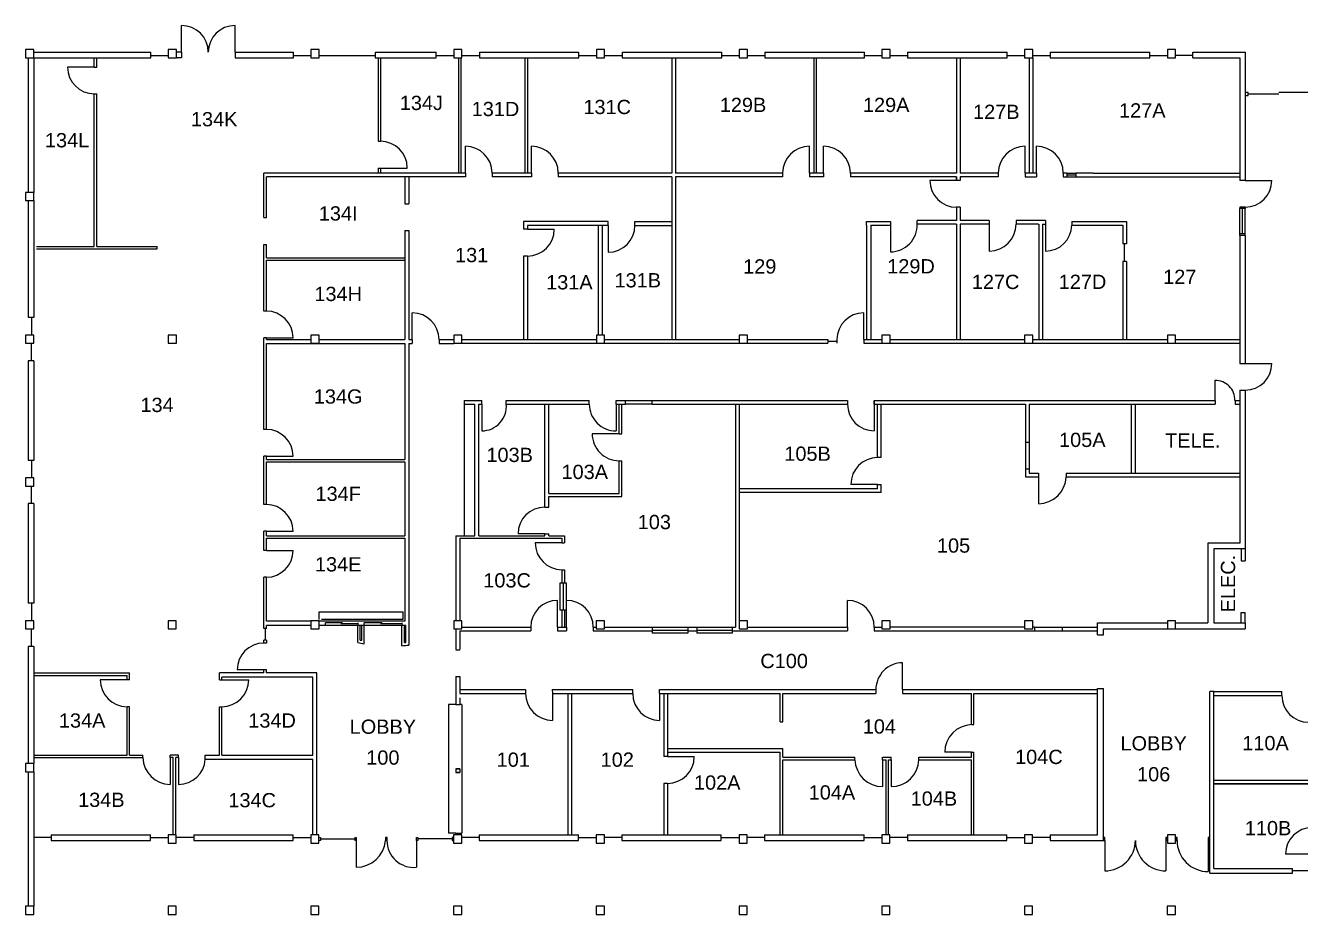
# Model space of a CAD drawing. Header units: inches. Extents: x -16 to 2875, y 1716 to 2911.
# Drawn here: x -16 to 1699, y 1716 to 2911 of the extents above; entities that cross this region are included whole.
import ezdxf
from ezdxf.enums import TextEntityAlignment as Align

# ---------------------------------------------------------------- set-up
doc = ezdxf.new("R2010")
doc.units = ezdxf.units.IN
doc.header["$MEASUREMENT"] = 0
for name, color, linetype in [('A-DOOR', 4, 'Continuous'), ('A-FURN', 3, 'Continuous'), ('A-GLAZ', 3, 'Continuous'), ('A-PFLR-TEXT', 7, 'Continuous'), ('A-WALL', 5, 'Continuous'), ('A-WALL-JAMB', 6, 'Continuous'), ('ARCH', 7, 'Continuous'), ('DOOR', 7, 'Continuous'), ('S-COLS', 6, 'Continuous')]:
    doc.layers.add(name, color=color, linetype=linetype)
doc.styles.get("Standard").update_dxf_attribs({"font": 'arial.ttf'})

msp = doc.modelspace()

# ---------------------------------------------------------------- linework, layer by layer
at = {"layer": 'A-DOOR'}
for p, q in [((194.2, 2875.1), (194.2, 2911.1)), ((266.2, 2875.1), (266.2, 2911.1)), ((76.8, 2855.2), (40.8, 2855.2)), ((576, 2712.7), (576, 2748.7)), ((664.9, 2712.7), (664.9, 2748.7)), ((1038.8, 2712.7), (1038.8, 2748.7)), ((1057.9, 2712.7), (1057.9, 2748.7)), ((1328.9, 2712.7), (1328.9, 2748.7)), ((1344.3, 2712.7), (1344.3, 2748.7)), ((461.9, 2719.4), (497.9, 2719.4)), ((1236.8, 2702.7), (1200.8, 2702.7)), ((1624.9, 2702.8), (1660.9, 2702.8)), ((768, 2642.2), (768, 2606.2)), ((1147.8, 2642.7), (1147.8, 2606.7)), ((1280.8, 2643.8), (1280.8, 2607.8)), ((1356.2, 2643.8), (1356.2, 2607.8)), ((659.6, 2637), (695.6, 2637)), ((504.6, 2488.7), (504.6, 2524.7)), ((1111.8, 2488.7), (1111.8, 2524.7)), ((308.3, 2491.1), (344.3, 2491.1)), ((1624.9, 2456.7), (1660.9, 2456.7)), ((1584.5, 2407), (1584.5, 2434)), ((598.1, 2402), (598.1, 2366)), ((778.7, 2402), (778.7, 2366)), ((1126, 2402), (1126, 2366)), ((782.7, 2361.8), (746.7, 2361.8)), ((308.3, 2331.9), (344.3, 2331.9)), ((1346.9, 2304), (1346.9, 2268)), ((1130.5, 2294), (1094.5, 2294)), ((308.3, 2230.9), (344.3, 2230.9)), ((682.8, 2227.4), (646.8, 2227.4)), ((705.9, 2215.3), (669.9, 2215.3)), ((308.3, 2205.2), (344.3, 2205.2)), ((700, 2102), (700, 2138)), ((712.1, 2102), (712.1, 2138)), ((1090, 2102), (1090, 2138)), ((305, 2044.6), (269, 2044.6)), ((1164.2, 2018.2), (1164.2, 2054.2)), ((120.9, 2031.1), (84.9, 2031.1)), ((248.5, 2031.1), (284.5, 2031.1)), ((693.1, 2012.7), (693.1, 1976.7)), ((837.2, 2012.7), (837.2, 1976.7)), ((178.7, 1926.6), (178.7, 1890.6)), ((190.1, 1926.6), (190.1, 1890.6)), ((847.9, 1927.9), (883.9, 1927.9)), ((1137.2, 1923.7), (1137.2, 1887.7)), ((1148.8, 1923.7), (1148.8, 1887.7)), ((1256.9, 1933.8), (1220.9, 1933.8)), ((429.1, 1815.2), (429.1, 1779.2)), ((510.1, 1815.2), (510.1, 1779.2)), ((1436.4, 1815.3), (1436.4, 1774.3)), ((1518.3, 1815.3), (1518.3, 1774.3)), ((1575.4, 1815.3), (1575.4, 1773.3)), ((1715.3, 1796.7), (1679.3, 1796.7))]:
    msp.add_line(p, q, dxfattribs=at)
for centre, radius, start, end in [((194.2, 2875.1), 36, 0, 90), ((266.2, 2875.1), 36, 90, 180), ((76.8, 2855.2), 36, 180, 270), ((461.9, 2719.4), 36, 0, 90), ((576, 2712.7), 36, 360, 90), ((664.9, 2712.7), 36, 360, 90), ((1038.8, 2712.7), 36, 90, 180), ((1057.9, 2712.7), 36, 0, 90), ((1328.9, 2712.7), 36, 90, 180), ((1344.3, 2712.7), 36, 0, 90), ((1236.8, 2702.7), 36, 180, 270), ((1624.9, 2702.8), 36, 270, 0), ((768, 2642.3), 36.1, 270, 359.7857), ((1147.8, 2642.7), 36, 270, 1.6935), ((1280.8, 2643.8), 36, 270, 0), ((1356.2, 2643.4), 35.7, 270, 358.7611), ((659.6, 2637), 36, 270, 0), ((308.3, 2491), 36, 0.0669, 90), ((504.6, 2488.7), 36, 360, 90), ((1111.8, 2488.7), 36, 90, 180), ((1624.9, 2456.7), 36, 270, 0), ((1584.5, 2407.1), 26.8, 359.6758, 90), ((598.1, 2399.1), 33.1, 270, 5.0519), ((778.7, 2401.9), 36, 179.9331, 270), ((1126, 2402), 36, 180, 270), ((308.3, 2331.9), 36, 0.0669, 90), ((782.6, 2361.8), 36, 180, 270.0669), ((1130.5, 2294), 36, 90, 180), ((1346.9, 2305.2), 37.2, 270, 358.1785), ((308.3, 2230.9), 36, 0, 90), ((682.8, 2227.4), 36, 90, 180), ((705.9, 2215.3), 36, 180, 270), ((308.3, 2205.2), 36, 270, 0), ((700, 2102), 36, 90, 180), ((712.1, 2102), 36, 360, 90), ((1090, 2102), 36, 360, 90), ((305, 2044.6), 36, 90, 180), ((1164.2, 2018.2), 36, 90, 180.0669), ((120.9, 2031.1), 36, 180, 270), ((248.5, 2031.1), 36, 270, 0), ((693.1, 2012.7), 36, 180, 270), ((837.2, 2012.7), 36, 180, 270), ((1710.3, 2010.2), 36, 180, 270), ((1258.1, 1933.8), 37.2, 91.8215, 180), ((178.7, 1927), 36.4, 180.6907, 270), ((190.1, 1926.6), 36.1, 270, 356.4161), ((847.9, 1927.9), 36, 270, 0), ((1137.2, 1924.8), 37.2, 181.8215, 270), ((1148.8, 1924.8), 37.2, 270, 358.1785), ((1715.3, 1796.7), 36, 90, 180), ((429.1, 1818.8), 39.7, 270, 354.6916), ((506.7, 1815.2), 36.2, 180, 275.3084), ((1436.4, 1815.2), 40.9, 270, 0.0736), ((1518.3, 1815.3), 41, 180, 269.9264), ((1575.3, 1815.3), 42, 180, 270.1434)]:
    msp.add_arc(centre, radius, start, end, dxfattribs=at)
at = {"layer": 'A-FURN'}
for p, q in [((379.4, 2122.7), (492.4, 2122.7)), ((379.4, 2112.2), (379.4, 2122.7)), ((382.6, 2112.7), (492.4, 2112.7)), ((492.4, 2112.7), (492.4, 2122.7)), ((553.1, 1997.9), (553.1, 1825.2)), ((563.1, 1997.9), (553.1, 1997.9)), ((571.1, 1997.9), (568.6, 1997.9)), ((571.1, 1997.9), (571.1, 1825.2)), ((563.1, 1825.2), (553.1, 1825.2)), ((568.6, 1825.2), (571.1, 1825.2))]:
    msp.add_line(p, q, dxfattribs=at)
at = {"layer": 'A-GLAZ'}
for p, q in [((152.8, 2870.6), (176.3, 2870.6)), ((344.8, 2870.6), (368.3, 2870.6)), ((379.3, 2870.6), (454.6, 2870.6)), ((536.8, 2870.6), (560.3, 2870.6)), ((571.3, 2870.6), (594.8, 2870.6)), ((728.8, 2870.6), (752.3, 2870.6)), ((763.3, 2870.6), (786.8, 2870.6)), ((920.8, 2870.6), (944.3, 2870.6)), ((955.3, 2870.6), (978.8, 2870.6)), ((1112.8, 2870.6), (1136.3, 2870.6)), ((1147.3, 2870.6), (1170.8, 2870.6)), ((1304.8, 2870.6), (1328.3, 2870.6)), ((1339.3, 2870.6), (1362.8, 2870.6)), ((1496.8, 2870.6), (1520.3, 2870.6)), ((1554.8, 2870.6), (1531.3, 2870.6)), ((1628.9, 2819.1), (1670.1, 2819.1)), ((1711.3, 2821.1), (1670.1, 2821.1)), ((1385, 2712.7), (1385, 2707.7)), ((1385, 2712.7), (1397, 2712.7)), ((1385, 2710.2), (1397, 2710.2)), ((1397, 2712.7), (1397, 2707.7)), ((1385, 2707.7), (1397, 2707.7)), ((1617.8, 2630.8), (1617.8, 2664.8)), ((1621.3, 2630.8), (1621.3, 2664.8)), ((1624.9, 2630.8), (1624.9, 2664.8)), ((1462.8, 2593.7), (1462.8, 2617.7)), ((-7.7, 2518.2), (-7.7, 2494.7)), ((-7.7, 2460.2), (-7.7, 2483.7)), ((1075.8, 2486.2), (1063.8, 2486.2)), ((-7.7, 2326.2), (-7.7, 2302.7)), ((-7.7, 2268.2), (-7.7, 2291.7)), ((703.4, 2125.1), (703.4, 2161.7)), ((707.5, 2161.7), (707.5, 2125.1)), ((707.5, 2161.7), (707.5, 2125.1)), ((711.6, 2161.7), (711.6, 2125.1)), ((-7.7, 2134.2), (-7.7, 2110.7)), ((-7.7, 2076.2), (-7.7, 2099.7)), ((306.7, 2100.2), (306.7, 2084.7)), ((410.5, 2107.7), (387.8, 2107.7)), ((431.3, 2106.3), (408.4, 2106.3)), ((464.1, 2107.7), (439.8, 2107.7)), ((490.7, 2106.3), (462, 2106.3)), ((827.2, 2102), (875.2, 2102)), ((827.2, 2097.9), (875.2, 2097.9)), ((875.2, 2093.8), (827.2, 2093.8)), ((887.2, 2102), (935.1, 2102)), ((887.2, 2097.9), (935.1, 2097.9)), ((935.1, 2093.8), (887.2, 2093.8)), ((18.6, 1819), (-4.9, 1819)), ((152.3, 1819), (175.8, 1819)), ((210.6, 1819), (187.1, 1819)), ((344.3, 1819), (367.8, 1819)), ((594.6, 1819), (571.1, 1819)), ((728.3, 1819), (751.8, 1819)), ((786.6, 1819), (763.1, 1819)), ((920.3, 1819), (943.8, 1819)), ((978.6, 1819), (955.1, 1819)), ((1112.3, 1819), (1135.8, 1819)), ((1170.6, 1819), (1147.1, 1819)), ((1304.3, 1819), (1327.8, 1819)), ((1362.8, 1819), (1339.3, 1819)), ((381.1, 1817.2), (427.1, 1817.2)), ((558.1, 1817.2), (512.1, 1817.2)), ((1688.6, 1775), (1712.1, 1775))]:
    msp.add_line(p, q, dxfattribs=at)
at = {"layer": 'A-WALL'}
for p, q in [((-12.1, 2867.7), (-12.1, 2686.7)), ((-4.7, 2875.1), (152.8, 2875.1)), ((-4.7, 2867.7), (152.8, 2867.7)), ((-4.7, 2867.7), (-4.7, 2686.7)), ((76.8, 2855.2), (76.8, 2867.1)), ((80.1, 2855.2), (80.1, 2867.1)), ((152.8, 2867.7), (152.8, 2875.1)), ((266.2, 2875.1), (344.8, 2875.1)), ((266.2, 2875.1), (266.2, 2867.7)), ((266.2, 2867.7), (344.8, 2867.7)), ((344.8, 2867.7), (344.8, 2875.1)), ((454.6, 2875.1), (536.8, 2875.1)), ((454.6, 2875.1), (454.6, 2867.7)), ((454.6, 2867.7), (536.8, 2867.7)), ((458.6, 2867.1), (458.6, 2755.4)), ((461.9, 2867.1), (461.9, 2755.4)), ((536.8, 2867.7), (536.8, 2875.1)), ((566.6, 2867.1), (566.6, 2712.7)), ((569.9, 2867.1), (569.9, 2712.7)), ((594.8, 2875.1), (728.8, 2875.1)), ((594.8, 2875.1), (594.8, 2867.7)), ((594.8, 2867.7), (728.8, 2867.7)), ((656.2, 2867.1), (656.2, 2712.7)), ((659.6, 2867.1), (659.6, 2712.7)), ((728.8, 2867.7), (728.8, 2875.1)), ((786.8, 2875.1), (920.8, 2875.1)), ((786.8, 2875.1), (786.8, 2867.7)), ((786.8, 2867.7), (920.8, 2867.7)), ((853.8, 2867.7), (853.8, 2712.7)), ((858.8, 2867.7), (858.8, 2712.7)), ((920.8, 2867.7), (920.8, 2875.1)), ((978.8, 2875.1), (1112.8, 2875.1)), ((978.8, 2875.1), (978.8, 2867.7)), ((978.8, 2867.7), (1112.8, 2867.7)), ((1044.8, 2867.7), (1044.8, 2712.7)), ((1047.8, 2867.7), (1047.8, 2712.7)), ((1112.8, 2867.7), (1112.8, 2875.1)), ((1170.8, 2875.1), (1304.8, 2875.1)), ((1170.8, 2875.1), (1170.8, 2867.7)), ((1170.8, 2867.7), (1304.8, 2867.7)), ((1236.8, 2867.7), (1236.8, 2712.7)), ((1241.8, 2867.7), (1241.8, 2712.7)), ((1304.8, 2867.7), (1304.8, 2875.1)), ((1334.3, 2867.7), (1334.3, 2712.7)), ((1339.3, 2867.7), (1339.3, 2712.7)), ((1362.8, 2875.1), (1496.8, 2875.1)), ((1362.8, 2875.1), (1362.8, 2867.7)), ((1362.8, 2867.7), (1496.8, 2867.7)), ((1496.8, 2867.7), (1496.8, 2875.1)), ((1554.8, 2875.1), (1624.9, 2875.1)), ((1554.8, 2867.7), (1554.8, 2875.1)), ((1554.8, 2867.7), (1617.8, 2867.7)), ((1617.8, 2867.7), (1617.8, 2702.8)), ((1624.9, 2875.1), (1624.9, 2702.8)), ((76.8, 2855.2), (80.1, 2855.2)), ((76.8, 2738.4), (76.8, 2819.2)), ((76.8, 2819.2), (80.1, 2819.2)), ((80.1, 2614.1), (80.1, 2819.2)), ((76.8, 2614.1), (76.8, 2738.4)), ((576, 2712.7), (305, 2712.7)), ((305, 2652.7), (305, 2712.7)), ((458.6, 2719.4), (461.9, 2719.4)), ((458.6, 2719.4), (458.6, 2712.7)), ((461.9, 2719.4), (461.9, 2712.7)), ((576, 2712.7), (576, 2707.7)), ((612, 2712.7), (612, 2707.7)), ((664.9, 2712.7), (612, 2712.7)), ((664.9, 2712.7), (664.9, 2707.7)), ((853.8, 2712.7), (700.9, 2712.7)), ((700.9, 2712.7), (700.9, 2707.7)), ((1002.8, 2712.7), (858.8, 2712.7)), ((1002.8, 2712.7), (1002.8, 2707.7)), ((1038.8, 2712.7), (1038.8, 2707.7)), ((1057.9, 2712.7), (1038.8, 2712.7)), ((1057.9, 2712.7), (1057.9, 2707.7)), ((1093.9, 2712.7), (1093.9, 2707.7)), ((1236.8, 2712.7), (1093.9, 2712.7)), ((1292.9, 2712.7), (1241.8, 2712.7)), ((1292.9, 2712.7), (1292.9, 2707.7)), ((1328.9, 2712.7), (1328.9, 2707.7)), ((1344.3, 2712.7), (1328.9, 2712.7)), ((1344.3, 2712.7), (1344.3, 2707.7)), ((1380.3, 2712.7), (1380.3, 2707.7)), ((1385, 2712.7), (1380.3, 2712.7)), ((1420.3, 2712.7), (1397, 2712.7)), ((1420.3, 2712.7), (1617.8, 2712.7)), ((576, 2707.7), (308.3, 2707.7)), ((308.3, 2652.7), (308.3, 2707.7)), ((494.6, 2707.7), (494.6, 2671.2)), ((500.1, 2707.7), (500.1, 2671.2)), ((664.9, 2707.7), (612, 2707.7)), ((853.8, 2707.7), (700.9, 2707.7)), ((853.8, 2707.7), (853.8, 2488.7)), ((858.8, 2707.7), (858.8, 2488.7)), ((1002.8, 2707.7), (858.8, 2707.7)), ((1057.9, 2707.7), (1038.8, 2707.7)), ((1236.8, 2707.7), (1093.9, 2707.7)), ((1236.8, 2707.7), (1236.8, 2702.7)), ((1236.8, 2702.7), (1236.8, 2707.7)), ((1241.8, 2702.7), (1236.8, 2702.7)), ((1241.8, 2702.7), (1236.8, 2702.7)), ((1292.9, 2707.7), (1241.8, 2707.7)), ((1241.8, 2707.7), (1241.8, 2702.7)), ((1328.9, 2707.7), (1344.3, 2707.7)), ((1380.3, 2707.7), (1385, 2707.7)), ((1397, 2707.7), (1420.3, 2707.7)), ((1420.3, 2707.7), (1617.8, 2707.7)), ((1624.9, 2702.8), (1617.8, 2702.8)), ((-12.1, 2675.7), (-12.1, 2518.2)), ((-4.7, 2675.7), (-4.7, 2518.2)), ((494.6, 2671.2), (500.1, 2671.2)), ((1241.8, 2666.7), (1236.8, 2666.7)), ((1236.8, 2666.7), (1236.8, 2648.8)), ((1241.8, 2666.7), (1241.8, 2648.8)), ((305, 2652.7), (308.3, 2652.7)), ((768, 2647.7), (654.1, 2647.7)), ((654.1, 2647.7), (654.1, 2637)), ((768, 2642.2), (659.6, 2642.2)), ((659.6, 2642.2), (659.6, 2637)), ((755, 2494.7), (755, 2642.2)), ((760.5, 2494.7), (760.5, 2642.2)), ((768, 2642.2), (768, 2647.7)), ((804.1, 2647.7), (853.8, 2647.7)), ((804.1, 2642.2), (804.1, 2647.7)), ((804.1, 2642.2), (853.8, 2642.2)), ((1115.8, 2647.7), (1147.8, 2647.7)), ((1115.8, 2642.7), (1115.8, 2647.7)), ((1115.8, 2642.7), (1115.8, 2488.7)), ((1121.3, 2642.7), (1121.3, 2488.7)), ((1121.3, 2642.7), (1147.8, 2642.7)), ((1147.8, 2647.7), (1147.8, 2642.7)), ((1236.8, 2648.8), (1183.8, 2648.8)), ((1183.8, 2643.8), (1183.8, 2648.8)), ((1236.8, 2643.8), (1183.8, 2643.8)), ((1236.8, 2643.8), (1236.8, 2488.7)), ((1280.8, 2648.8), (1241.8, 2648.8)), ((1241.8, 2643.8), (1241.8, 2488.7)), ((1280.8, 2643.8), (1241.8, 2643.8)), ((1280.8, 2648.8), (1280.8, 2643.8)), ((1356.2, 2648.8), (1316.8, 2648.8)), ((1316.8, 2648.8), (1316.8, 2643.8)), ((1347.2, 2643.8), (1316.8, 2643.8)), ((1347.3, 2643.8), (1347.3, 2488.7)), ((1347.3, 2643.8), (1347.3, 2488.7)), ((1352.2, 2643.8), (1356.2, 2643.8)), ((1352.3, 2643.8), (1352.3, 2488.7)), ((1356.2, 2648.8), (1356.2, 2643.8)), ((1391.9, 2647.7), (1465.3, 2647.7)), ((1391.9, 2647.7), (1391.9, 2642.7)), ((1391.9, 2642.7), (1460.3, 2642.7)), ((1460.3, 2642.7), (1460.3, 2617.7)), ((1465.3, 2647.7), (1465.3, 2617.7)), ((494.6, 2635.2), (500.1, 2635.2)), ((494.6, 2635.2), (494.6, 2488.7)), ((500.1, 2635.2), (500.1, 2488.7)), ((659.6, 2637), (654.1, 2637)), ((1617.8, 2628.8), (1617.8, 2456.7)), ((1624.9, 2628.8), (1617.8, 2628.8)), ((1624.9, 2628.8), (1624.9, 2456.7)), ((-1, 2614.1), (76.8, 2614.1)), ((-1, 2610.8), (161.2, 2610.8)), ((-1, 2610.8), (118.3, 2610.8)), ((80.1, 2614.1), (161.2, 2614.1)), ((161.2, 2610.8), (161.2, 2614.1)), ((305, 2527), (305, 2616.7)), ((305, 2616.7), (308.3, 2616.7)), ((305, 2527), (305, 2610.8)), ((308.3, 2598.7), (308.3, 2616.7)), ((1465.3, 2617.7), (1460.3, 2617.7)), ((308.3, 2598.7), (494.6, 2598.7)), ((308.3, 2527), (308.3, 2595.4)), ((308.3, 2595.4), (494.6, 2595.4)), ((654.1, 2601), (654.1, 2488.7)), ((659.6, 2601), (654.1, 2601)), ((659.6, 2601), (659.6, 2488.7)), ((1460.3, 2593.7), (1460.3, 2488.7)), ((1465.3, 2593.7), (1460.3, 2593.7)), ((1465.3, 2593.7), (1465.3, 2488.7)), ((308.3, 2527), (305, 2527)), ((-4.7, 2518.2), (-12.1, 2518.2)), ((305, 2367.9), (305, 2491.1)), ((308.3, 2491.1), (305, 2491.1)), ((308.3, 2488.7), (308.3, 2491.1)), ((308.3, 2488.7), (368.3, 2488.7)), ((379.3, 2488.7), (494.6, 2488.7)), ((500.1, 2488.7), (504.6, 2488.7)), ((504.6, 2488.7), (504.6, 2483.5)), ((540.6, 2488.7), (560.3, 2488.7)), ((540.6, 2488.7), (540.6, 2483.5)), ((571.3, 2488.7), (752.1, 2488.7)), ((763.1, 2488.7), (944.3, 2488.7)), ((955.3, 2488.7), (1063.8, 2488.7)), ((1111.8, 2488.7), (1136.1, 2488.7)), ((1111.8, 2488.7), (1111.8, 2483.7)), ((1147.1, 2488.7), (1328.1, 2488.7)), ((1339.1, 2488.7), (1520.3, 2488.7)), ((1531.3, 2488.7), (1617.8, 2488.7)), ((308.3, 2367.9), (308.3, 2483.5)), ((308.3, 2483.5), (494.6, 2483.5)), ((494.6, 2483.5), (494.6, 2327.7)), ((500.1, 2483.5), (500.1, 2077.9)), ((500.1, 2483.5), (504.6, 2483.5)), ((540.6, 2483.5), (560.3, 2483.5)), ((571.1, 2483.7), (1063.8, 2483.7)), ((1111.8, 2483.7), (1617.8, 2483.7)), ((-12.1, 2460.2), (-12.1, 2326.2)), ((-4.7, 2460.2), (-12.1, 2460.2)), ((-4.7, 2460.2), (-4.7, 2326.2)), ((1617.8, 2456.7), (1624.9, 2456.7)), ((1617.8, 2420.7), (1617.8, 2215.2)), ((1617.8, 2420.7), (1624.9, 2420.7)), ((1624.9, 2420.7), (1624.9, 2207.2)), ((574.5, 2407), (574.5, 2224.8)), ((574.5, 2407), (598.1, 2407)), ((574.5, 2402), (588.6, 2402)), ((588.6, 2224.8), (588.6, 2402)), ((594.1, 2224.8), (594.1, 2402)), ((594.1, 2402), (598.1, 2402)), ((598.1, 2402), (598.1, 2407)), ((631.1, 2407), (742.7, 2407)), ((631.1, 2402), (631.1, 2407)), ((631.1, 2402), (742.7, 2402)), ((682.8, 2263.4), (682.8, 2402)), ((688.3, 2281.9), (688.3, 2402)), ((742.7, 2402), (742.7, 2407)), ((778.7, 2407), (791.2, 2407)), ((778.7, 2402), (778.7, 2407)), ((778.7, 2402), (791.2, 2402)), ((782.7, 2361.8), (782.7, 2402)), ((786.6, 2361.8), (786.6, 2402)), ((791.2, 2402), (791.2, 2407)), ((791.2, 2407), (827.2, 2407)), ((827.2, 2402), (791.2, 2402)), ((827.2, 2407), (1090, 2407)), ((827.2, 2402), (827.2, 2407)), ((827.2, 2402), (1090, 2402)), ((939.5, 2402), (939.5, 2102)), ((944.5, 2402), (944.5, 2110.7)), ((1090, 2407), (1090, 2402)), ((1090, 2407), (1090, 2402)), ((1126, 2407), (1584.5, 2407)), ((1126, 2402), (1126, 2407)), ((1126, 2407), (1126, 2402)), ((1126, 2402), (1329.3, 2402)), ((1130.5, 2330), (1130.5, 2402)), ((1135.5, 2330), (1135.5, 2402)), ((1329.3, 2402), (1329.3, 2351)), ((1334.3, 2402), (1334.3, 2351)), ((1334.3, 2402), (1584.5, 2402)), ((1472.3, 2309), (1472.3, 2402)), ((1477.3, 2309), (1477.3, 2402)), ((1584.5, 2407), (1584.5, 2402)), ((1611.4, 2407), (1617.8, 2407)), ((1611.4, 2407), (1611.4, 2402)), ((1611.4, 2402), (1617.8, 2402)), ((308.3, 2367.9), (305, 2367.9)), ((782.7, 2361.8), (786.6, 2361.8)), ((1329.3, 2351), (1334.3, 2351)), ((1329.3, 2351), (1329.3, 2315)), ((-4.7, 2326.2), (-12.1, 2326.2)), ((305, 2266.9), (305, 2331.9)), ((308.3, 2331.9), (305, 2331.9)), ((308.3, 2327.7), (308.3, 2331.9)), ((308.3, 2327.7), (494.6, 2327.7)), ((308.3, 2324.4), (494.6, 2324.4)), ((308.3, 2266.9), (308.3, 2324.4)), ((494.6, 2324.4), (494.6, 2224.8)), ((782.7, 2281.9), (782.7, 2325.8)), ((782.7, 2325.8), (786.6, 2325.8)), ((786.6, 2277.9), (786.6, 2325.8)), ((1135.5, 2330), (1130.5, 2330)), ((1329.3, 2315), (1334.3, 2315)), ((1329.3, 2315), (1329.3, 2304)), ((1329.3, 2304), (1346.9, 2304)), ((1334.3, 2315), (1334.3, 2309)), ((1334.3, 2309), (1346.9, 2309)), ((1346.9, 2309), (1346.9, 2304)), ((1384.1, 2309), (1617.8, 2309)), ((1384.1, 2309), (1384.1, 2304)), ((1384.1, 2304), (1617.8, 2304)), ((688.3, 2281.9), (782.7, 2281.9)), ((1130.5, 2288), (944.5, 2288)), ((1135.5, 2283), (944.5, 2283)), ((1130.5, 2288), (1130.5, 2294)), ((1130.5, 2294), (1135.5, 2294)), ((1135.5, 2283), (1135.5, 2294)), ((-12.1, 2268.2), (-12.1, 2134.2)), ((-4.7, 2268.2), (-12.1, 2268.2)), ((-4.7, 2268.2), (-4.7, 2134.2)), ((308.3, 2266.9), (305, 2266.9)), ((688.3, 2277.9), (786.6, 2277.9)), ((688.3, 2263.4), (688.3, 2277.9)), ((682.8, 2263.4), (688.3, 2263.4)), ((305, 2205.2), (305, 2230.9)), ((308.3, 2230.9), (305, 2230.9)), ((308.3, 2224.8), (308.3, 2230.9)), ((308.3, 2224.8), (494.6, 2224.8)), ((308.3, 2205.2), (308.3, 2221.5)), ((308.3, 2221.5), (494.6, 2221.5)), ((494.6, 2221.5), (494.6, 2109.9)), ((563.1, 2224.8), (563.1, 2110.7)), ((563.1, 2224.8), (588.6, 2224.8)), ((568.5, 2221.5), (568.5, 2110.7)), ((568.5, 2221.5), (705.9, 2221.5)), ((594.1, 2224.8), (682.8, 2224.8)), ((682.8, 2227.4), (688.3, 2227.4)), ((682.8, 2224.8), (682.8, 2227.4)), ((688.3, 2224.8), (688.3, 2227.4)), ((688.3, 2224.8), (709.2, 2224.8)), ((705.9, 2221.5), (705.9, 2215.3)), ((705.9, 2215.3), (709.2, 2215.3)), ((709.2, 2224.8), (709.2, 2215.3)), ((1617.8, 2215.2), (1574.9, 2215.2)), ((1574.9, 2215.2), (1574.9, 2107.7)), ((308.3, 2205.2), (305, 2205.2)), ((1582.9, 2207.2), (1582.9, 2107.7)), ((1624.9, 2207.2), (1582.9, 2207.2)), ((1619.4, 2207.2), (1619.4, 2191.2)), ((1624.9, 2207.2), (1624.9, 2191.2)), ((705.9, 2179.3), (705.9, 2161.7)), ((705.9, 2179.3), (709.2, 2179.3)), ((709.2, 2179.3), (709.2, 2161.7)), ((1619.4, 2191.2), (1624.9, 2191.2)), ((305, 2104.4), (305, 2169.2)), ((308.3, 2169.2), (305, 2169.2)), ((308.3, 2109.9), (308.3, 2169.2)), ((-4.7, 2134.2), (-12.1, 2134.2)), ((368.3, 2109.9), (308.3, 2109.9)), ((494.6, 2109.9), (379.3, 2109.9)), ((705.9, 2125.1), (705.9, 2102)), ((709.2, 2125.1), (709.2, 2102)), ((1619.4, 2121.7), (1624.9, 2121.7)), ((1619.4, 2107.7), (1619.4, 2121.7)), ((1624.9, 2107.7), (1624.9, 2121.7)), ((305, 2100.2), (305, 2104.4)), ((308.3, 2100.2), (305, 2100.2)), ((368.3, 2104.4), (308.3, 2104.4)), ((308.3, 2100.2), (308.3, 2104.4)), ((490.7, 2104.4), (379.3, 2104.4)), ((431.3, 2081.5), (431.3, 2104.4)), ((439.8, 2104.4), (431.3, 2104.4)), ((434.6, 2084.6), (434.6, 2104.4)), ((436.6, 2084.6), (436.6, 2104.4)), ((439.8, 2079.7), (439.8, 2104.4)), ((496, 2104.4), (490.7, 2104.4)), ((490.7, 2077), (490.7, 2104.4)), ((494, 2081.6), (494, 2104.4)), ((496, 2081.6), (496, 2104.4)), ((563.1, 2099.7), (563.1, 2071.9)), ((563.1, 2095.7), (563.1, 2071.9)), ((568.6, 2097), (664, 2097)), ((568.6, 2097), (568.6, 2071.9)), ((571.3, 2102), (664, 2102)), ((664, 2102), (664, 2097)), ((700, 2102), (712.1, 2102)), ((700, 2102), (700, 2097)), ((700, 2097), (712.1, 2097)), ((712.1, 2102), (712.1, 2097)), ((748.1, 2102), (752.1, 2102)), ((748.1, 2102), (748.1, 2097)), ((748.1, 2097), (827.2, 2097)), ((763.1, 2102), (827.2, 2102)), ((875.2, 2102), (887.2, 2102)), ((875.2, 2097), (887.2, 2097)), ((935.1, 2102), (939.5, 2102)), ((935.1, 2097), (1090, 2097)), ((956.3, 2102), (1090, 2102)), ((1090, 2102), (1090, 2097)), ((1126, 2102), (1136.3, 2102)), ((1126, 2102), (1126, 2097)), ((1126, 2097), (1341.8, 2097)), ((1327.3, 2102), (1147.3, 2102)), ((1341.8, 2102), (1339.3, 2102)), ((1341.8, 2102), (1341.8, 2097)), ((1378.9, 2102), (1426.4, 2102)), ((1378.9, 2102), (1378.9, 2097)), ((1378.9, 2097), (1426.4, 2097)), ((1426.4, 2107.7), (1520.3, 2107.7)), ((1426.4, 2091.7), (1426.4, 2107.7)), ((1434.4, 2099.7), (1624.9, 2099.7)), ((1434.4, 2091.7), (1434.4, 2099.7)), ((1531.3, 2107.7), (1574.9, 2107.7)), ((1582.9, 2107.7), (1624.9, 2107.7)), ((1624.9, 2107.7), (1624.9, 2099.7)), ((-12.1, 2076.2), (-12.1, 1918.7)), ((-4.7, 2076.2), (-12.1, 2076.2)), ((-4.7, 2076.2), (-4.7, 1918.7)), ((434.6, 2084.6), (436.6, 2084.6)), ((494, 2081.6), (496, 2081.6)), ((499.3, 2077.8), (499.3, 2078)), ((1426.4, 2091.7), (1434.4, 2091.7)), ((563.1, 2071.7), (568.6, 2071.7)), ((308.3, 2044.6), (305, 2044.6)), ((305, 2040.4), (305, 2044.6)), ((308.3, 2040.4), (308.3, 2044.6)), ((-4.7, 2040.4), (124.3, 2040.4)), ((-4.7, 2037.1), (120.9, 2037.1)), ((120.9, 2031.1), (120.9, 2037.1)), ((124.3, 2031.1), (120.9, 2031.1)), ((124.3, 2031.1), (124.3, 2040.4)), ((305, 2040.4), (245.1, 2040.4)), ((245.1, 2031.1), (245.1, 2040.4)), ((245.1, 2031.1), (248.5, 2031.1)), ((370.8, 2034.9), (248.5, 2034.9)), ((248.5, 2031.1), (248.5, 2034.9)), ((376.3, 2040.4), (308.3, 2040.4)), ((370.8, 1929.9), (370.8, 2034.9)), ((376.3, 1822.7), (376.3, 2040.4)), ((563.1, 2035.9), (563.1, 1997.9)), ((563.1, 2035.9), (568.6, 2035.9)), ((568.6, 2035.9), (568.6, 2013.1)), ((568.5, 2012.7), (657.1, 2012.7)), ((568.6, 2018.2), (656.9, 2018.2)), ((568.6, 2007.2), (568.6, 1997.9)), ((656.9, 2018.2), (656.9, 2012.7)), ((692.9, 2018.2), (693.1, 2012.7)), ((692.9, 2018.2), (801.2, 2018.2)), ((693.1, 2012.7), (801.2, 2012.7)), ((713.7, 2012.7), (713.7, 1822.7)), ((718.7, 2012.7), (718.7, 1822.7)), ((801.2, 2012.7), (801.2, 2018.2)), ((837.2, 2018.2), (1128.2, 2018.2)), ((837.2, 2012.7), (837.2, 2018.2)), ((837.2, 2012.7), (999.6, 2012.7)), ((842.9, 2012.7), (842.9, 1927.9)), ((847.9, 2012.7), (847.9, 1927.9)), ((999.6, 1974.9), (999.6, 2012.7)), ((1002.9, 2012.7), (1128.2, 2012.7)), ((1002.9, 1974.9), (1002.9, 2012.7)), ((1128.2, 2018.2), (1128.2, 2012.7)), ((1164.2, 2018.2), (1426.4, 2018.2)), ((1164.2, 2018.2), (1164.2, 2012.7)), ((1164.2, 2012.7), (1210, 2012.7)), ((1164.2, 2012.7), (1256.9, 2012.7)), ((1256.9, 1971), (1256.9, 2012.7)), ((1260.2, 2012.7), (1426.4, 2012.7)), ((1260.2, 1971), (1260.2, 2012.7)), ((1426.4, 1822.7), (1426.4, 2019.7)), ((1426.4, 2019.7), (1434.4, 2019.7)), ((1434.4, 1815.3), (1434.4, 2019.7)), ((1577.4, 1771.3), (1577.4, 2015.7)), ((1582.9, 2015.7), (1577.4, 2015.7)), ((1582.9, 1777.3), (1582.9, 2015.7)), ((1582.9, 2015.7), (1674.3, 2015.7)), ((1582.9, 2010.2), (1674.3, 2010.2)), ((1674.3, 2010.2), (1674.3, 2015.7)), ((120.9, 1929.9), (120.9, 1995.1)), ((124.3, 1995.1), (120.9, 1995.1)), ((124.3, 1929.9), (124.3, 1995.1)), ((245.1, 1929.9), (245.1, 1995.1)), ((245.1, 1995.1), (248.5, 1995.1)), ((248.5, 1929.9), (248.5, 1995.1)), ((999.6, 1974.9), (1002.9, 1974.9)), ((1256.9, 1971), (1260.2, 1971)), ((847.9, 1938.9), (1002.9, 1938.9)), ((1002.9, 1927), (1002.9, 1938.9)), ((-4.7, 1929.9), (120.9, 1929.9)), ((-4.7, 1926.6), (142.2, 1926.6)), ((124.3, 1929.9), (142.2, 1929.9)), ((142.2, 1926.6), (142.2, 1929.9)), ((178.7, 1926.6), (178.7, 1929.9)), ((190.1, 1929.9), (178.7, 1929.9)), ((183, 1926.6), (178.7, 1926.6)), ((183, 1822.7), (183, 1926.6)), ((186.4, 1822.7), (186.4, 1926.6)), ((190.1, 1926.6), (186.4, 1926.6)), ((190.1, 1926.6), (190.1, 1929.9)), ((226.1, 1929.9), (245.1, 1929.9)), ((226.1, 1924.4), (226.1, 1929.9)), ((226.1, 1924.4), (370.8, 1924.4)), ((248.5, 1929.9), (370.8, 1929.9)), ((370.8, 1822.7), (370.8, 1924.4)), ((847.9, 1927.9), (842.9, 1927.9)), ((847.9, 1933.9), (999.6, 1933.9)), ((999.6, 1822.7), (999.6, 1933.9)), ((1002.9, 1927), (1100.1, 1927)), ((1002.9, 1822.7), (1002.9, 1923.7)), ((1002.9, 1923.7), (1100.1, 1923.7)), ((1100.1, 1923.7), (1100.1, 1927)), ((1137.2, 1927), (1148.8, 1927)), ((1137.2, 1923.7), (1137.2, 1927)), ((1137.2, 1923.7), (1141.9, 1923.7)), ((1141.9, 1822.7), (1141.9, 1923.7)), ((1145.2, 1822.7), (1145.2, 1923.7)), ((1145.2, 1923.7), (1148.8, 1923.7)), ((1148.8, 1923.7), (1148.8, 1927)), ((1186, 1927), (1256.9, 1927)), ((1186, 1923.7), (1186, 1927)), ((1186, 1923.7), (1256.9, 1923.7)), ((1256.9, 1933.8), (1260.2, 1933.8)), ((1256.9, 1927), (1256.9, 1933.8)), ((1256.9, 1822.7), (1256.9, 1923.7)), ((1260.2, 1822.7), (1260.2, 1933.8)), ((-12.1, 1907.7), (-12.1, 1726.7)), ((-4.7, 1907.7), (-4.7, 1726.7)), ((842.9, 1891.9), (842.9, 1822.7)), ((847.9, 1891.9), (842.9, 1891.9)), ((847.9, 1891.9), (847.9, 1822.7)), ((1582.9, 1896.2), (1715.3, 1896.2)), ((1582.9, 1896.2), (1715.3, 1896.2)), ((1582.9, 1891.2), (1715.3, 1891.2)), ((1715.3, 1891.2), (1582.9, 1891.2)), ((18.6, 1822.7), (152.3, 1822.7)), ((18.6, 1822.7), (18.6, 1815.3)), ((152.3, 1815.3), (152.3, 1822.7)), ((210.6, 1822.7), (344.3, 1822.7)), ((210.6, 1822.7), (210.6, 1815.3)), ((344.3, 1815.3), (344.3, 1822.7)), ((594.6, 1822.7), (728.3, 1822.7)), ((594.6, 1822.7), (594.6, 1815.3)), ((728.3, 1815.3), (728.3, 1822.7)), ((786.6, 1822.7), (920.3, 1822.7)), ((786.6, 1822.7), (786.6, 1815.3)), ((920.3, 1815.3), (920.3, 1822.7)), ((978.6, 1822.7), (1112.3, 1822.7)), ((978.6, 1822.7), (978.6, 1815.3)), ((1112.3, 1815.3), (1112.3, 1822.7)), ((1170.6, 1822.7), (1304.3, 1822.7)), ((1170.6, 1822.7), (1170.6, 1815.3)), ((1304.3, 1815.3), (1304.3, 1822.7)), ((1362.8, 1822.7), (1426.4, 1822.7)), ((1362.8, 1822.7), (1362.8, 1815.3)), ((18.6, 1815.3), (152.3, 1815.3)), ((210.6, 1815.3), (344.3, 1815.3)), ((594.6, 1815.3), (728.3, 1815.3)), ((786.6, 1815.3), (920.3, 1815.3)), ((978.6, 1815.3), (1112.3, 1815.3)), ((1170.6, 1815.3), (1304.3, 1815.3)), ((1362.8, 1815.3), (1434.4, 1815.3)), ((1577.4, 1771.3), (1688.6, 1771.3)), ((1582.9, 1777.3), (1688.6, 1777.3)), ((1688.6, 1771.3), (1688.6, 1777.3))]:
    msp.add_line(p, q, dxfattribs=at)
for points in [[(1334.3, 2351), (1334.3, 2315)], [(1341.8, 2102), (1378.9, 2102)], [(1341.8, 2097), (1378.9, 2097)]]:
    msp.add_lwpolyline(points, dxfattribs=at)
for centre, radius, start, end in [((473, 2256.4), 179.8, 256.5717, 259.3586), ((478, 2256.4), 179.8, 274.0231, 277.0353), ((478.9, 2259.9), 179, 274.8258, 275.4678)]:
    msp.add_arc(centre, radius, start, end, dxfattribs=at)
at = {"layer": 'A-WALL-JAMB'}
for p, q in [((194.2, 2875.1), (187.3, 2875.1)), ((194.2, 2867.7), (187.3, 2867.7)), ((194.2, 2875.1), (194.2, 2867.7)), ((1624.9, 2666.8), (1617.8, 2666.8)), ((1617.8, 2666.8), (1617.8, 2664.8)), ((1624.9, 2664.8), (1617.8, 2664.8)), ((1624.9, 2666.8), (1624.9, 2664.8)), ((1624.9, 2630.8), (1617.8, 2630.8)), ((1617.8, 2628.8), (1617.8, 2630.8)), ((1624.9, 2628.8), (1624.9, 2630.8)), ((1063.8, 2488.7), (1063.8, 2483.7)), ((1075.8, 2488.7), (1075.8, 2483.7)), ((703.4, 2161.7), (711.6, 2161.7)), ((705.9, 2161.7), (709.2, 2161.7)), ((711.6, 2125.1), (703.4, 2125.1)), ((709.2, 2125.1), (705.9, 2125.1)), ((387.8, 2104.4), (387.8, 2107.7)), ((431.3, 2107.7), (431.3, 2104.4)), ((439.8, 2104.4), (439.8, 2107.7)), ((490.7, 2107.7), (490.7, 2104.4)), ((827.2, 2102), (827.2, 2093.8)), ((875.2, 2102), (875.2, 2093.8)), ((887.2, 2102), (887.2, 2093.8)), ((935.1, 2102), (935.1, 2093.8)), ((308.3, 2084.7), (305, 2084.7)), ((305, 2080.6), (305, 2084.7)), ((308.3, 2080.6), (305, 2080.6)), ((308.3, 2084.7), (308.3, 2080.6)), ((379.1, 1819.2), (381.1, 1819.2)), ((381.1, 1819.2), (381.1, 1815.2)), ((427.1, 1819.2), (427.1, 1815.2)), ((427.1, 1819.2), (429.1, 1819.2)), ((429.1, 1819.2), (429.1, 1815.2)), ((468.6, 1819.2), (468.6, 1815.2)), ((470.6, 1819.2), (468.6, 1819.2)), ((470.6, 1815.2), (470.6, 1819.2)), ((510.1, 1819.2), (512.1, 1819.2)), ((510.1, 1815.2), (510.1, 1819.2)), ((512.1, 1819.2), (512.1, 1815.2)), ((558.1, 1819.2), (558.1, 1815.2)), ((560.1, 1819.2), (558.1, 1819.2)), ((563.1, 1825.2), (563.1, 1822.7)), ((563.1, 1825.2), (568.6, 1825.2)), ((568.6, 1825.2), (568.6, 1822.7)), ((381.1, 1815.2), (379.1, 1815.2)), ((429.1, 1815.2), (427.1, 1815.2)), ((468.6, 1815.2), (470.6, 1815.2)), ((512.1, 1815.2), (510.1, 1815.2)), ((558.1, 1815.2), (560.1, 1815.2))]:
    msp.add_line(p, q, dxfattribs=at)
for points in [[(1624.9, 2817.1), (1628.9, 2817.1), (1628.9, 2821.1), (1624.9, 2821.1)], [(1434.4, 1815.3), (1436.4, 1815.3), (1436.4, 1819.3), (1434.4, 1819.3)], [(1518.3, 1815.3), (1520.3, 1815.3), (1520.3, 1819.3), (1518.3, 1819.3)], [(1531.3, 1815.3), (1533.3, 1815.3), (1533.3, 1819.3), (1531.3, 1819.3)], [(1575.4, 1815.3), (1577.4, 1815.3), (1577.4, 1819.3), (1575.4, 1819.3)]]:
    msp.add_lwpolyline(points, close=True, dxfattribs=at)
at = {"layer": 'ARCH'}
msp.add_line((563.1, 1997.9), (568.6, 1997.9), dxfattribs=at)
at = {"layer": 'DOOR'}
msp.add_line((458.6, 2755.4), (461.9, 2755.4), dxfattribs=at)
at = {"layer": 'S-COLS'}
for p, q in [((-10.4, 2878.7), (-10.2, 2878.7)), ((563.1, 1911.4), (563.1, 1906.4)), ((568.6, 1911.4), (563.1, 1911.4)), ((563.1, 1911.4), (568.6, 1911.4)), ((568.6, 1906.4), (563.1, 1906.4)), ((563.1, 1906.4), (568.6, 1906.4)), ((568.6, 1911.4), (568.6, 1906.4))]:
    msp.add_line(p, q, dxfattribs=at)
for points in [[(-15.7, 2867.7), (-4.7, 2867.7), (-4.7, 2878.7), (-15.7, 2878.7)], [(176.3, 2867.7), (187.3, 2867.7), (187.3, 2878.7), (176.3, 2878.7)], [(368.3, 2867.7), (379.3, 2867.7), (379.3, 2878.7), (368.3, 2878.7)], [(560.3, 2867.7), (571.3, 2867.7), (571.3, 2878.7), (560.3, 2878.7)], [(752.3, 2867.7), (763.3, 2867.7), (763.3, 2878.7), (752.3, 2878.7)], [(944.3, 2867.7), (955.3, 2867.7), (955.3, 2878.7), (944.3, 2878.7)], [(1136.3, 2867.7), (1147.3, 2867.7), (1147.3, 2878.7), (1136.3, 2878.7)], [(1328.3, 2867.7), (1339.3, 2867.7), (1339.3, 2878.7), (1328.3, 2878.7)], [(1520.3, 2867.7), (1531.3, 2867.7), (1531.3, 2878.7), (1520.3, 2878.7)], [(-15.7, 2675.7), (-4.7, 2675.7), (-4.7, 2686.7), (-15.7, 2686.7)], [(-15.7, 2483.7), (-4.7, 2483.7), (-4.7, 2494.7), (-15.7, 2494.7)], [(176.3, 2483.7), (187.3, 2483.7), (187.3, 2494.7), (176.3, 2494.7)], [(368.3, 2483.7), (379.3, 2483.7), (379.3, 2494.7), (368.3, 2494.7)], [(560.3, 2483.7), (571.3, 2483.7), (571.3, 2494.7), (560.3, 2494.7)], [(752.3, 2483.7), (763.3, 2483.7), (763.3, 2494.7), (752.3, 2494.7)], [(944.3, 2483.7), (955.3, 2483.7), (955.3, 2494.7), (944.3, 2494.7)], [(1136.3, 2483.7), (1147.3, 2483.7), (1147.3, 2494.7), (1136.3, 2494.7)], [(1328.3, 2483.7), (1339.3, 2483.7), (1339.3, 2494.7), (1328.3, 2494.7)], [(1520.3, 2483.7), (1531.3, 2483.7), (1531.3, 2494.7), (1520.3, 2494.7)], [(-15.7, 2291.7), (-4.7, 2291.7), (-4.7, 2302.7), (-15.7, 2302.7)], [(-15.7, 2099.7), (-4.7, 2099.7), (-4.7, 2110.7), (-15.7, 2110.7)], [(176.1, 2099.7), (187.1, 2099.7), (187.1, 2110.7), (176.1, 2110.7)], [(368.3, 2099.7), (379.3, 2099.7), (379.3, 2110.7), (368.3, 2110.7)], [(560.3, 2099.7), (571.3, 2099.7), (571.3, 2110.7), (560.3, 2110.7)], [(752.1, 2099.7), (763.1, 2099.7), (763.1, 2110.7), (752.1, 2110.7)], [(944.3, 2099.7), (955.3, 2099.7), (955.3, 2110.7), (944.3, 2110.7)], [(1136.3, 2099.7), (1147.3, 2099.7), (1147.3, 2110.7), (1136.3, 2110.7)], [(1328.3, 2099.7), (1339.3, 2099.7), (1339.3, 2110.7), (1328.3, 2110.7)], [(1520.3, 2099.7), (1531.3, 2099.7), (1531.3, 2110.7), (1520.3, 2110.7)], [(-15.7, 1907.7), (-4.7, 1907.7), (-4.7, 1918.7), (-15.7, 1918.7)], [(176.1, 1811.7), (187.1, 1811.7), (187.1, 1822.7), (176.1, 1822.7)], [(368.1, 1811.7), (379.1, 1811.7), (379.1, 1822.7), (368.1, 1822.7)], [(560.1, 1811.7), (571.1, 1811.7), (571.1, 1822.7), (560.1, 1822.7)], [(752.1, 1811.7), (763.1, 1811.7), (763.1, 1822.7), (752.1, 1822.7)], [(944.1, 1811.7), (955.1, 1811.7), (955.1, 1822.7), (944.1, 1822.7)], [(1136.1, 1811.7), (1147.1, 1811.7), (1147.1, 1822.7), (1136.1, 1822.7)], [(1328.1, 1811.7), (1339.1, 1811.7), (1339.1, 1822.7), (1328.1, 1822.7)], [(1520.3, 1811.7), (1531.3, 1811.7), (1531.3, 1822.7), (1520.3, 1822.7)], [(-15.7, 1715.7), (-4.7, 1715.7), (-4.7, 1726.7), (-15.7, 1726.7)], [(176.1, 1715.7), (187.1, 1715.7), (187.1, 1726.7), (176.1, 1726.7)], [(368.1, 1715.7), (379.1, 1715.7), (379.1, 1726.7), (368.1, 1726.7)], [(560.1, 1715.7), (571.1, 1715.7), (571.1, 1726.7), (560.1, 1726.7)], [(752.1, 1715.7), (763.1, 1715.7), (763.1, 1726.7), (752.1, 1726.7)], [(944.1, 1715.7), (955.1, 1715.7), (955.1, 1726.7), (944.1, 1726.7)], [(1136.1, 1715.7), (1147.1, 1715.7), (1147.1, 1726.7), (1136.1, 1726.7)], [(1328.1, 1715.7), (1339.1, 1715.7), (1339.1, 1726.7), (1328.1, 1726.7)], [(1520.1, 1715.7), (1531.1, 1715.7), (1531.1, 1726.7), (1520.1, 1726.7)]]:
    msp.add_lwpolyline(points, close=True, dxfattribs=at)

# ---------------------------------------------------------------- texts
at = {"layer": 'A-PFLR-TEXT'}
for s, p in [('134J', (516.8, 2807)), ('129B', (949.5, 2804.3)), ('129A', (1142.1, 2804.3)), ('131D', (616.5, 2798.8)), ('131C', (766.8, 2801.5)), ('134K', (238.1, 2785.1)), ('134L', (40.2, 2756.8)), ('134I', (404.9, 2658.4)), ('129', (972, 2587.1)), ('131A', (715.9, 2565.8)), ('131B', (807.9, 2568.5)), ('134H', (404.9, 2550.1)), ('134G', (404.9, 2412.2)), ('TELE.', (1554.5, 2353.1)), ('103B', (635.6, 2333.7)), ('105B', (1036.3, 2335.3)), ('103A', (736.6, 2310.8)), ('134F', (404.9, 2281.4)), ('134E', (404.9, 2186.5)), ('103C', (632.1, 2165)), ('134A', (60.5, 1976.5)), ('134D', (316, 1976.5)), ('100', (465, 1926.7)), ('104C', (1347.5, 1927.6)), ('104A', (1069.1, 1879.8)), ('134B', (86.3, 1869.9)), ('134C', (289.2, 1869.4)), ('104B', (1206.3, 1871.6))]:
    msp.add_text(s, height=19.18, dxfattribs=at).set_placement(p, align=Align.MIDDLE)
for s, p in [('127B', (1290.2, 2795)), ('127A', (1486.6, 2796.9)), ('131', (584.4, 2602.4)), ('129D', (1175.5, 2587.3)), ('127C', (1289.3, 2566.3)), ('127D', (1406.2, 2566.4)), ('127', (1537, 2573.1)), ('105A', (1405.9, 2353.9)), ('103', (830.2, 2243.4)), ('105', (1232.7, 2211.8)), ('C100', (1004.8, 2056.6)), ('LOBBY', (465, 1968.2)), ('104', (1132.9, 1968.5)), ('LOBBY', (1501.9, 1945.8)), ('110A', (1652.4, 1946.1)), ('101', (640.4, 1923.9)), ('102', (780.3, 1923.9)), ('106', (1501.9, 1904.3)), ('102A', (914.8, 1893.1)), ('110B', (1655.8, 1831.8))]:
    msp.add_text(s, height=19.18, dxfattribs=at).set_placement(p, align=Align.MIDDLE_CENTER)
msp.add_text('134', height=19.18, dxfattribs=at).set_placement((138.9, 2391.3))
msp.add_text('ELEC.', height=19.15, rotation=90, dxfattribs=at).set_placement((1601.9, 2160.6), align=Align.MIDDLE)

doc.saveas('drawing.dxf')
